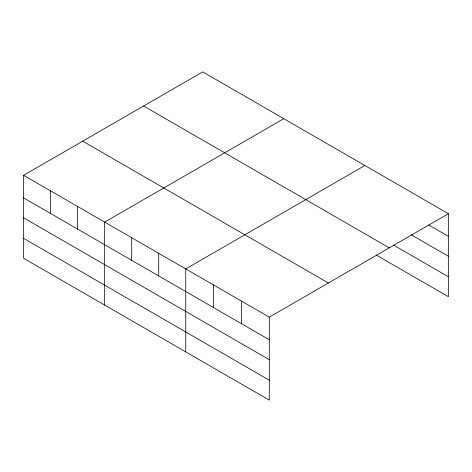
<?xml version="1.0" encoding="UTF-8"?>
<svg xmlns="http://www.w3.org/2000/svg" width="472" height="472" viewBox="0 0 472 472"><rect width="100%" height="100%" fill="white"/><g stroke="black" fill="none" stroke-linecap="round" stroke-linejoin="round"><path stroke-width="0.71" d="M269.276 359.676L269.276 317.143L23.6 175.301L23.6 258.278L269.276 400.114L269.276 359.676L23.6 217.834M23.6 175.301L202.724 71.886L448.4 213.722L448.4 296.699L376.261 255.051M283.796 118.69L104.672 222.105L104.672 305.083M364.868 165.501L185.744 268.916L185.744 351.888M269.276 317.143L448.4 213.722M428.782 225.014L448.4 236.336M411.065 234.702L448.4 256.255M393.347 244.997L448.4 276.781M143.612 106.011L389.288 247.853M82.712 141.175L328.388 283.011M23.6 197.915L269.276 339.752M23.6 238.354L269.276 380.196M241.434 301.065L241.434 323.68M213.592 284.988L213.592 307.602M158.722 253.311L158.722 275.925M131.7 237.711L131.7 260.326M77.65 206.506L77.65 229.121M50.622 190.9L50.622 213.515"/></g></svg>
